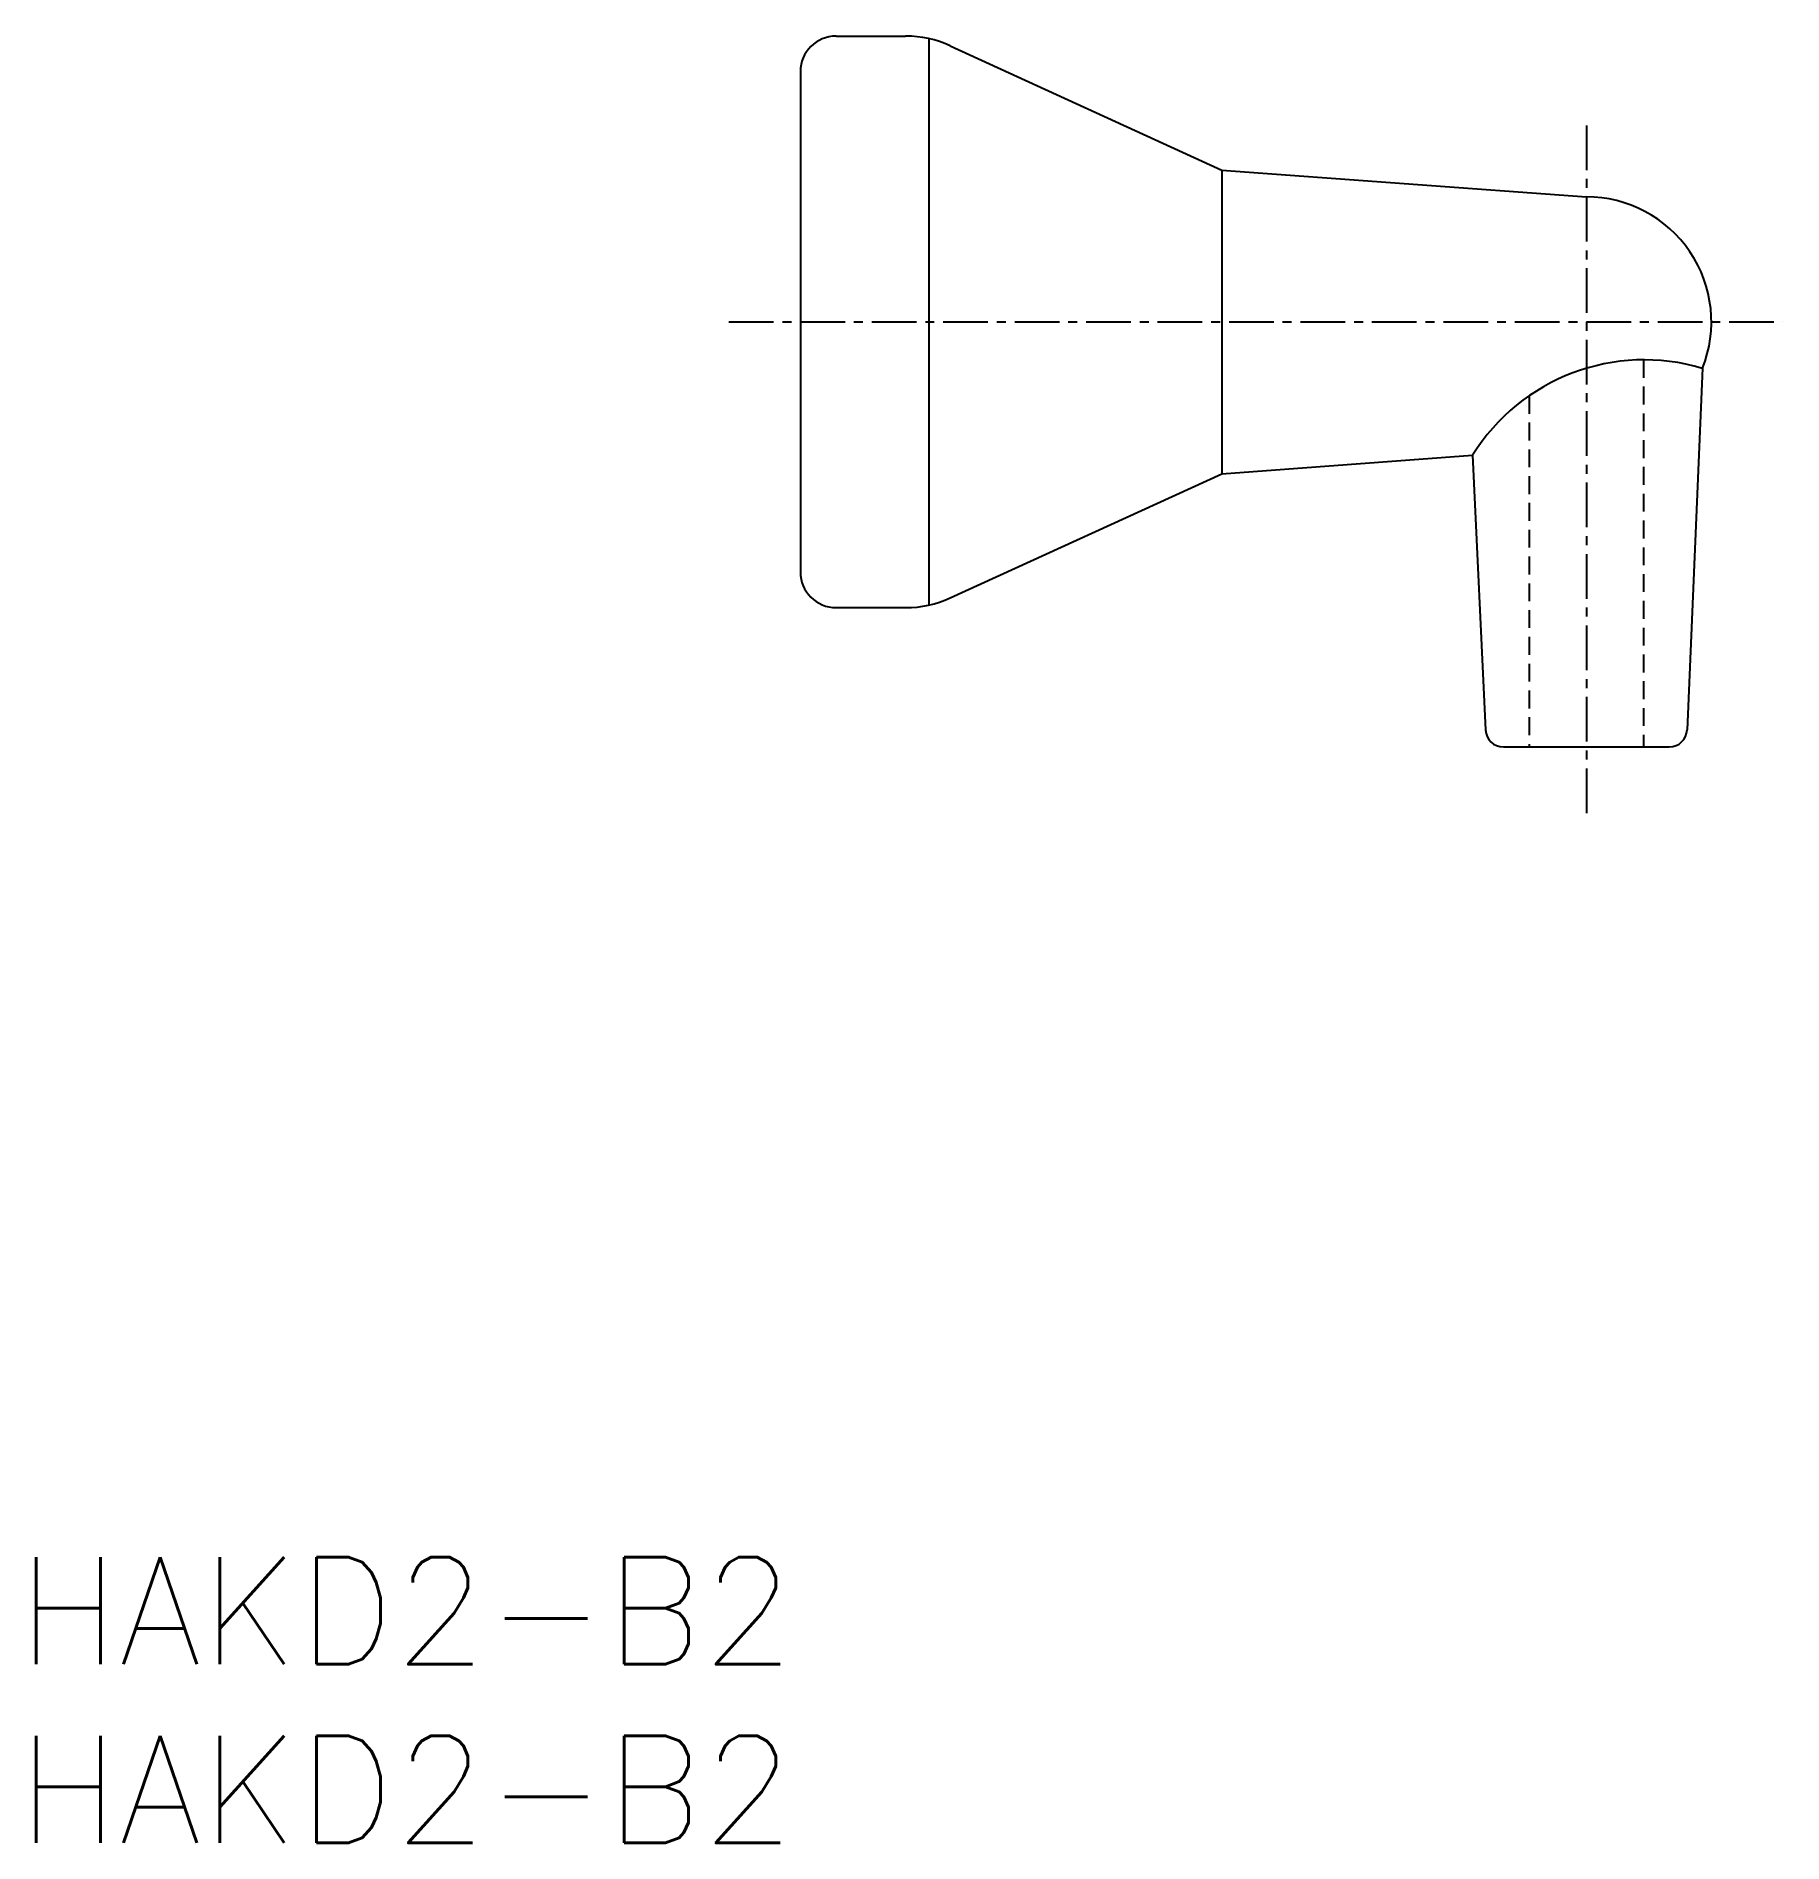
# Model space of a CAD drawing. Extents: x 0.5 to 49.4, y 0 to 50.6.
import ezdxf
from ezdxf.enums import TextEntityAlignment as Align

# ---------------------------------------------------------------- set-up
doc = ezdxf.new("R2010")
doc.units = 0
doc.linetypes.add('CENTER', pattern=[2, 1.25, -0.25, 0.25, -0.25])
doc.linetypes.add('DASHED', pattern=[0.75, 0.5, -0.25])
doc.layers.get('0').update_dxf_attribs({"linetype": 'CONTINUOUS'})
doc.layers.add('CENTER', color=1, linetype='CENTER')
doc.styles.get("Standard").update_dxf_attribs({"font": 'txt.shx', "bigfont": '@extfont2.shx'})

msp = doc.modelspace()

# ---------------------------------------------------------------- linework, layer by layer
at = {"color": 7, "linetype": 'CONTINUOUS'}
for p, q in [((22.904, 50.581), (24.851, 50.581)), ((25.504, 50.509), (25.504, 34.653)), ((26.099, 50.309), (33.704, 46.831)), ((21.904, 49.581), (21.904, 35.581)), ((21.904, 49.581), (21.904, 35.581)), ((21.904, 49.581), (21.904, 35.581)), ((21.904, 49.581), (21.904, 35.581)), ((21.904, 49.581), (21.904, 35.581)), ((21.904, 49.581), (21.904, 35.581)), ((33.704, 46.831), (33.704, 38.331)), ((33.704, 46.831), (43.904, 46.081)), ((47.154, 41.281), (46.725, 31.159)), ((33.704, 38.331), (40.719, 38.846)), ((40.719, 38.846), (41.082, 31.157)), ((26.099, 34.852), (33.704, 38.331)), ((22.904, 34.581), (24.851, 34.581)), ((41.581, 30.681), (46.225, 30.681))]:
    msp.add_line(p, q, dxfattribs=at)
at = {"color": 1, "linetype": 'CENTER'}
msp.add_line((43.904, 48.081), (43.904, 28.681), dxfattribs=at)
at = {"color": 3, "linetype": 'DASHED'}
for p, q in [((45.504, 41.519), (45.504, 30.681)), ((42.304, 40.511), (42.304, 30.681))]:
    msp.add_line(p, q, dxfattribs=at)
at = {"color": 7, "linetype": 'CONTINUOUS'}
for centre, radius, start, end in [((22.904, 49.581), 1, 90, 180), ((24.851, 47.581), 3, 65.4246, 90), ((43.904, 42.581), 3.5, 338.1963, 90), ((45.529, 35.853), 5.665, 73.3329, 148.1091), ((22.904, 35.581), 1, 180, 270), ((24.851, 37.581), 3, 270, 294.5754), ((41.581, 31.181), 0.5, 182.7006, 270), ((46.225, 31.181), 0.5, 270, 357.5712)]:
    msp.add_arc(centre, radius, start, end, dxfattribs=at)
at = {"layer": 'CENTER', "color": 1, "linetype": 'CENTER'}
msp.add_line((19.904, 42.581), (49.404, 42.581), dxfattribs=at)

# ---------------------------------------------------------------- texts
at = {"color": 7, "linetype": 'CONTINUOUS'}
for p in [(0, 6.5), (0, 1.5)]:
    msp.add_text('HAKD2-B2', height=3, dxfattribs=at).set_placement(p, align=Align.MIDDLE_LEFT)

doc.saveas('drawing.dxf')
